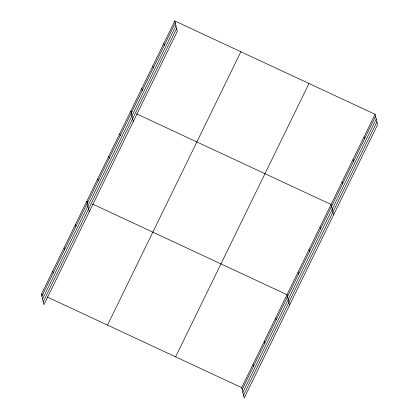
<?xml version="1.0" encoding="UTF-8"?>
<svg xmlns="http://www.w3.org/2000/svg" width="419" height="419" viewBox="0 0 419 419"><rect width="100%" height="100%" fill="white"/><g stroke="black" fill="none" stroke-linecap="round" stroke-linejoin="round"><path stroke-width="0.63" d="M174.791 20.95L177.31 31.357L43.927 304.697L41.408 294.29L174.791 20.95L375.073 114.303L377.592 124.71L244.209 398.05L241.69 387.643L375.073 114.303M41.874 296.207L175.257 22.872M42.549 299.009L175.933 25.674M43.246 301.895L176.629 28.555M107.5 325.097L240.883 51.757M175.598 356.836L308.981 83.496M242.156 389.565L375.539 116.225M242.837 392.362L376.22 119.027M243.533 395.248L376.917 121.913M131.933 111.69L130.775 111.15L133.289 121.557M136.573 113.853L331.057 204.503L333.576 214.916M87.917 201.895L86.759 201.356L89.273 211.763M92.557 204.053L287.041 294.709L289.56 305.116M41.408 294.29L43.147 295.096M47.206 296.992L241.69 387.643M364.069 136.856L364.535 138.778M353.065 159.403L353.531 161.325M342.061 181.956L342.527 183.878M320.053 227.056L320.519 228.978M309.049 249.609L309.515 251.526M298.045 272.156L298.511 274.078M275.707 317.942L276.168 319.865M264.368 341.176L264.834 343.098M253.029 364.41L253.495 366.332M163.787 43.503L164.253 45.42M152.783 66.05L153.249 67.972M141.779 88.603L142.24 90.525M119.771 133.703L120.232 135.625M108.767 156.25L109.228 158.173M97.763 178.803L98.224 180.725M75.42 224.589L75.886 226.506M64.081 247.823L64.547 249.74M52.742 271.056L53.208 272.973"/></g></svg>
